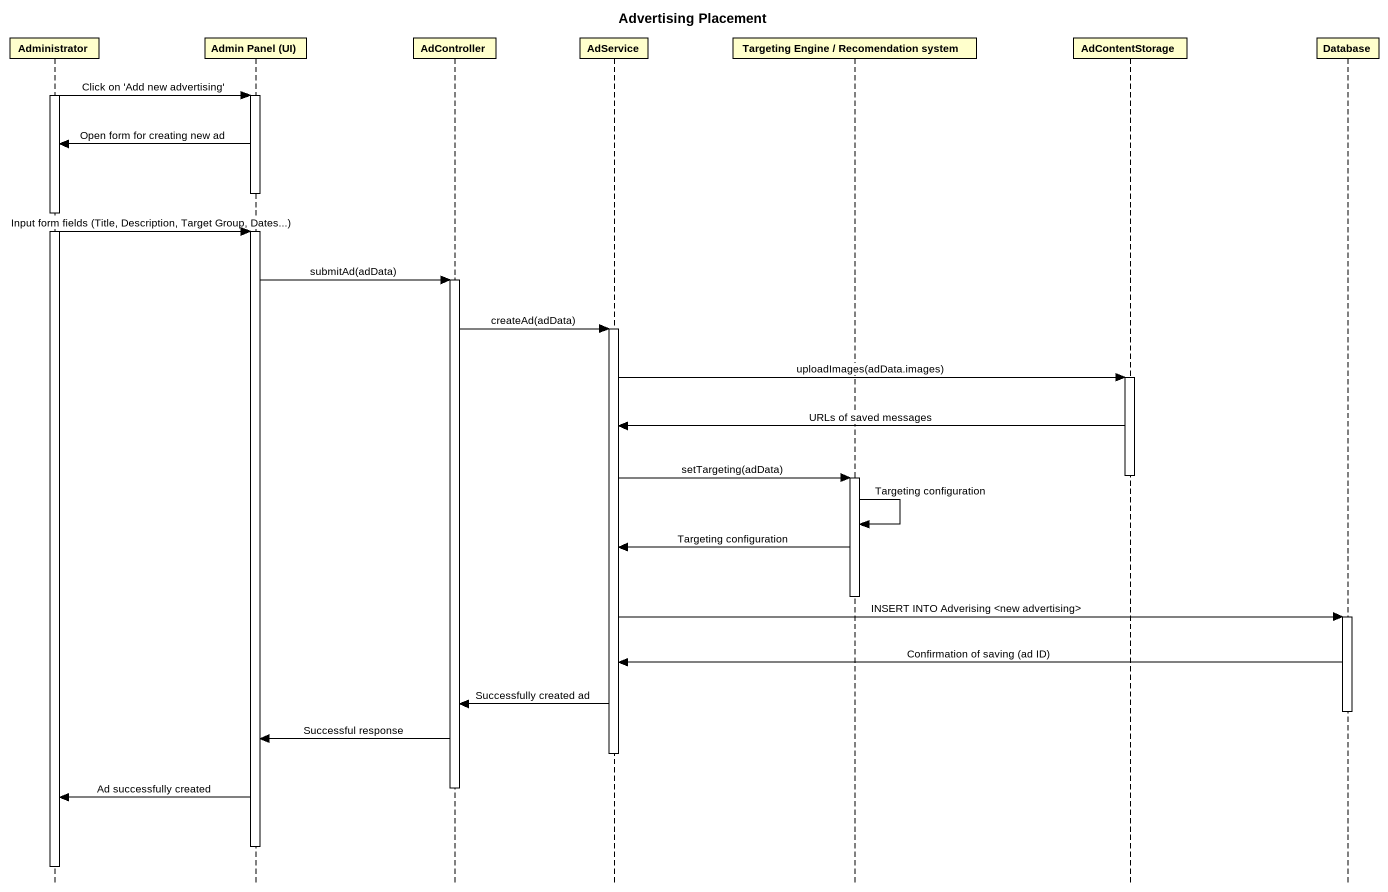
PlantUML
@startuml
title Advertising Placement
hide footbox
participant Administrator
participant "Admin Panel (UI)" as Admin_Panel_UI
participant AdController
participant AdService
participant "Targeting Engine / Recomendation system" as Targeting_Engine
participant AdContentStorage
participant "Database" as Database_

activate Administrator
Administrator -> Admin_Panel_UI : Click on 'Add new advertising'
activate Admin_Panel_UI
Admin_Panel_UI -> Administrator : Open form for creating new ad
deactivate Admin_Panel_UI
Administrator -> Admin_Panel_UI : Input form fields (Title, Description, Target Group, Dates...)
activate Admin_Panel_UI
Admin_Panel_UI -> AdController : submitAd(adData)
activate AdController
AdController -> AdService : createAd(adData)
activate AdService
AdService -> AdContentStorage : uploadImages(adData.images)
activate AdContentStorage
AdContentStorage -> AdService : URLs of saved messages
deactivate AdContentStorage
AdService -> Targeting_Engine : setTargeting(adData)
activate Targeting_Engine
Targeting_Engine -> Targeting_Engine : Targeting configuration
Targeting_Engine -> AdService : Targeting configuration
deactivate Targeting_Engine
AdService -> Database_ : INSERT INTO Adverising <new advertising>
activate Database_
Database_ -> AdService : Confirmation of saving (ad ID)
AdService -> AdController : Successfully created ad
deactivate Database_
AdController -> Admin_Panel_UI : Successful response
deactivate AdService
deactivate AdController
Admin_Panel_UI -> Administrator : Ad successfully created
deactivate Admin_Panel_UI
deactivate Administrator
@enduml
